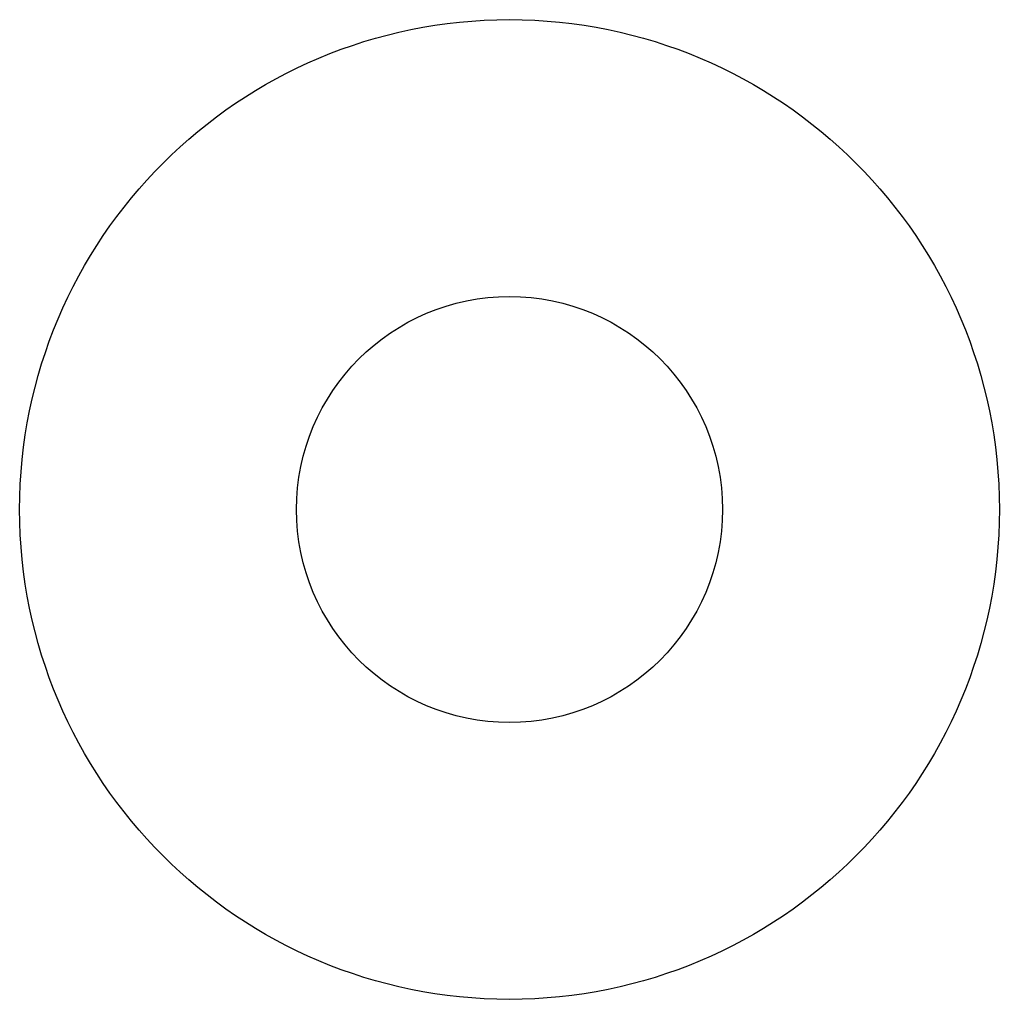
# Model space of a CAD drawing. Header units: millimetres. Extents: x -23 to 23, y -23 to 23.
import ezdxf

# ---------------------------------------------------------------- set-up
doc = ezdxf.new("R2010")
doc.units = ezdxf.units.MM
doc.layers.add('CORTE', color=1, linetype='CONTINUOUS')

msp = doc.modelspace()

# ---------------------------------------------------------------- linework, layer by layer
at = {"layer": 'CORTE', "color": 1}
for radius in [23, 10]:
    msp.add_circle((0, 0), radius, dxfattribs=at)

doc.saveas('drawing.dxf')
